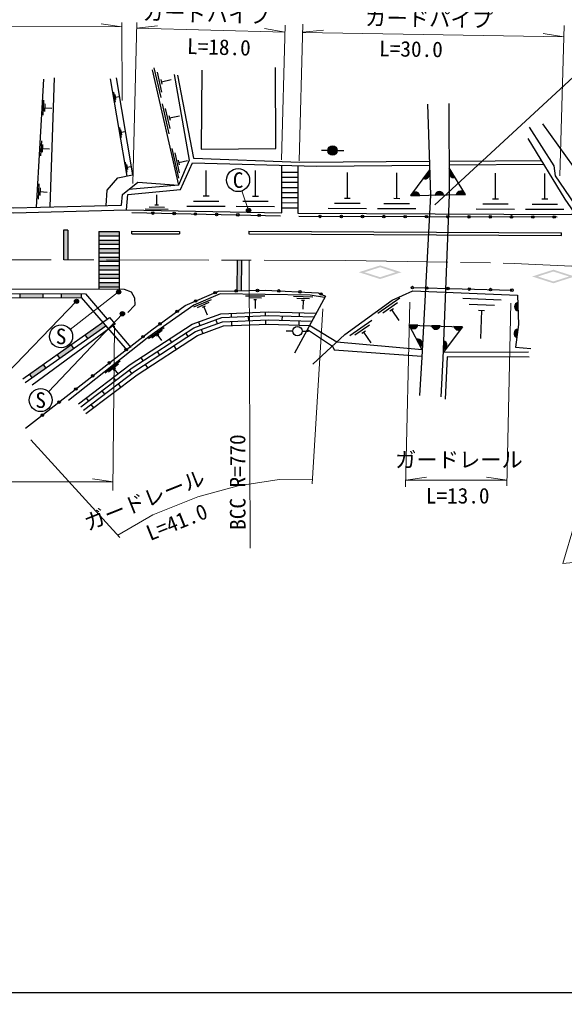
# Model space of a CAD drawing. Units: millimetres, scale not verified. Extents: x 40000 to 680000, y 20000 to 380000.
# Drawn here: x 275422 to 339458, y 205000 to 319368 of the extents above; entities that cross this region are included whole.
import ezdxf
from ezdxf.enums import TextEntityAlignment as Align

# ---------------------------------------------------------------- set-up
doc = ezdxf.new("R2010")
doc.units = ezdxf.units.MM
doc.header["$LTSCALE"] = 1000
doc.linetypes.add('CHAIN', pattern=[18.5, 12, -1.5, 3.5, -1.5])
for name, color, linetype, lineweight in [('M-BGD', 7, 'Continuous', 25), ('M-BGD-EXST', 7, 'Continuous', 25), ('M-BMK', 2, 'CHAIN', 13), ('M-STR-HTXT', 7, 'Continuous', 13), ('M-STR-STRC', 7, 'Continuous', 25), ('M-TTL-BAND', 7, 'Continuous', 25)]:
    doc.layers.add(name, color=color, linetype=linetype, lineweight=lineweight)
doc.styles.add('ＭＳ ゴシック', font='')
doc.styles.get('ＭＳ ゴシック').set_extended_font_data('MS Gothic')

msp = doc.modelspace()

# ---------------------------------------------------------------- hatches: boundary and pattern name
at = {"layer": 'M-BGD'}
for points in [[(312760, 303951, -1), (311660, 303951, -0.41421), (312210, 304501, -0.41421)], [(323460, 301471, -0.82183), (322868, 300677)], [(326584, 300813, -0.82183), (326068, 301658)], [(321459, 298668, -0.82183), (322450, 298690)], [(324262, 298729, -0.82183), (325253, 298750)], [(326738, 298783, -0.82183), (327729, 298804)], [(278165, 287152), (275452, 287160), (275453, 286672), (278166, 286676)], [(282661, 287139), (280339, 287146), (280339, 286680), (282662, 286683)], [(334011, 285121, -0.82183), (333977, 286111)], [(285564, 283343), (285196, 283767), (283130, 282308), (283447, 281858)], [(322227, 283419, -0.82183), (321236, 283450)], [(324832, 283340, -0.82183), (323841, 283370)], [(327460, 283259, -0.82183), (326470, 283290)], [(333860, 281972, -0.82183), (333990, 282954)], [(322087, 281774, -0.82183), (322545, 280896)], [(325252, 281587, -0.82183), (325214, 280597)], [(281811, 280708), (281496, 281154), (279862, 280000), (280174, 279559)], [(278537, 278410), (278228, 278847), (276595, 277693), (276900, 277261)]]:
    msp.add_hatch(color=256, dxfattribs=at).paths.add_polyline_path(points)
at = {"layer": 'M-BGD-EXST'}
for points in [[(302556, 297040, -1), (302117, 296801, -1)], [(287291, 287457, -1), (286852, 287218, -1)], [(282343, 286359, -1), (281904, 286120, -1)], [(287736, 284901, -1), (287297, 284662, -1)]]:
    msp.add_hatch(color=256, dxfattribs=at).paths.add_polyline_path(points)
at = {"layer": 'M-STR-STRC'}
for points in [[(281107, 294590), (280607, 294591), (280602, 291108), (281102, 291107)], [(287141, 294444), (284741, 294446), (284741, 293946), (287141, 293944)], [(287140, 293444), (284740, 293446), (284740, 292946), (287140, 292944)], [(287139, 292444), (284739, 292446), (284739, 291946), (287139, 291944)], [(287138, 290944), (284738, 290946), (284738, 291102), (284738, 291446), (287138, 291444)], [(300964, 287589), (301012, 291077), (301512, 291076), (301462, 287475)], [(287136, 289444), (284736, 289446), (284736, 288946), (287136, 288944)], [(287137, 290444), (284737, 290446), (284737, 289946), (287137, 289944)], [(287135, 288444), (284735, 288446), (284735, 287946), (287135, 287944)]]:
    msp.add_hatch(color=256, dxfattribs=at).paths.add_polyline_path(points)
h = msp.add_hatch(color=256, dxfattribs=at)
h.paths.add_polyline_path([(317791, 290459), (315291, 289659), (317791, 288859), (320291, 289659)])
h.paths.add_polyline_path([(319618, 289659), (317791, 289075), (315965, 289659), (317791, 290244)], flags=16)
h = msp.add_hatch(color=256, dxfattribs=at)
h.paths.add_polyline_path([(338150, 289958), (335650, 289158), (338150, 288358), (340650, 289158)])
h.paths.add_polyline_path([(339977, 289158), (338150, 288574), (336323, 289158), (338150, 289743)], flags=16)

# ---------------------------------------------------------------- linework, layer by layer
at = {"layer": 'M-BGD'}
for p, q in [((291030, 313462), (294089, 299888)), ((291225, 313690), (292016, 310178)), ((278228, 312333), (277384, 297301)), ((279492, 312491), (278991, 297339)), ((286097, 312394), (288023, 300969)), ((286787, 312511), (288709, 301109)), ((291591, 313157), (292119, 310816)), ((292027, 312313), (292150, 311766)), ((292089, 312040), (293260, 312303)), ((286464, 310822), (286663, 309638)), ((286612, 310542), (286712, 309951)), ((286662, 310247), (287155, 310330)), ((278261, 309901), (278160, 308104)), ((278406, 309442), (278355, 308544)), ((278381, 308993), (279229, 308945)), ((292182, 309443), (292973, 305931)), ((292548, 308910), (293076, 306569)), ((292984, 308065), (293108, 307519)), ((293046, 307792), (294217, 308056)), ((287160, 306688), (287360, 305505)), ((287309, 306409), (287408, 305817)), ((287359, 306113), (287852, 306196)), ((277993, 305121), (277892, 303324)), ((278138, 304662), (278087, 303763)), ((278112, 304213), (278961, 304165)), ((293330, 304214), (294121, 300702)), ((293666, 303675), (294194, 301334)), ((311660, 303951), (310910, 303951)), ((312760, 303951), (313510, 303951)), ((287851, 302590), (288050, 301407)), ((287999, 302311), (288099, 301719)), ((288049, 302015), (288542, 302098)), ((294073, 302824), (294196, 302277)), ((294135, 302551), (295159, 302781)), ((308136, 302187), (308135, 296595)), ((325890, 302719), (336727, 302799)), ((325893, 302267), (336991, 302367)), ((327811, 298806), (325894, 301942)), ((297354, 298625), (297367, 301625)), ((303154, 298600), (303167, 301600)), ((306236, 301436), (308136, 301435)), ((306236, 300836), (308136, 300835)), ((313942, 298370), (313955, 301370)), ((319742, 298345), (319755, 301345)), ((323612, 301676), (321369, 298666)), ((323460, 301471), (322868, 300677)), ((326584, 300813), (326068, 301658)), ((331342, 298295), (331355, 301295)), ((337142, 298270), (337155, 301270)), ((277708, 300044), (277607, 298247)), ((294089, 299888), (288261, 299377)), ((306236, 300236), (308136, 300235)), ((277852, 299585), (277802, 298686)), ((277827, 299136), (278676, 299088)), ((291550, 297570), (291555, 298770)), ((297004, 298626), (297704, 298623)), ((302804, 298601), (303504, 298598)), ((306235, 299036), (308135, 299035)), ((306236, 299636), (308136, 299635)), ((321369, 298666), (327811, 298806)), ((321459, 298668), (322450, 298690)), ((324262, 298729), (325253, 298750)), ((326738, 298783), (327729, 298804)), ((291340, 297570), (291760, 297569)), ((295099, 297434), (299599, 297415)), ((295852, 298031), (298852, 298018)), ((300899, 297409), (305399, 297390)), ((301652, 298006), (304652, 297993)), ((306235, 298436), (308135, 298435)), ((306235, 297836), (308135, 297835)), ((312440, 297776), (315440, 297764)), ((313592, 298371), (314292, 298368)), ((318240, 297752), (321240, 297739)), ((319392, 298347), (320092, 298344)), ((329840, 297702), (332840, 297689)), ((330992, 298297), (331692, 298294)), ((335640, 297677), (338640, 297664)), ((336792, 298272), (337492, 298269)), ((288629, 296666), (306083, 296291)), ((290198, 297095), (292898, 297084)), ((290649, 297333), (292449, 297326)), ((306235, 297236), (308135, 297235)), ((338586, 296146), (308236, 296229)), ((311687, 297180), (316187, 297160)), ((317487, 297155), (321987, 297135)), ((329087, 297105), (333587, 297086)), ((334887, 297080), (339387, 297061)), ((288609, 294468), (294208, 294464)), ((288611, 294168), (288609, 294468)), ((288611, 294168), (294210, 294164)), ((294208, 294464), (294210, 294164)), ((302372, 294468), (302370, 294168)), ((302370, 294168), (339100, 293971)), ((302372, 294468), (339102, 294271)), ((339100, 293971), (339102, 294271)), ((275452, 287160), (275453, 286672)), ((278165, 287152), (278166, 286676)), ((280339, 287146), (280339, 286680)), ((282661, 287139), (282662, 286683)), ((321578, 287854), (333268, 287553)), ((297931, 286428), (295866, 285536)), ((297670, 286087), (296293, 285492)), ((304243, 286832), (301993, 286862)), ((303865, 286627), (302366, 286647)), ((303288, 286425), (302938, 286429)), ((303113, 286427), (303099, 285377)), ((309869, 286745), (307620, 286799)), ((311377, 286864), (307743, 280140)), ((309489, 286544), (307989, 286580)), ((308909, 286348), (308559, 286356)), ((308734, 286352), (308709, 285303)), ((320098, 286606), (317515, 284803)), ((319840, 286059), (318117, 284858)), ((332015, 286373), (327519, 286565)), ((334011, 285121), (333977, 286111)), ((297226, 285666), (296904, 285527)), ((297065, 285597), (297481, 284633)), ((300290, 284831), (300308, 284381)), ((304287, 284993), (304305, 284543)), ((308285, 284899), (308271, 284450)), ((319351, 285353), (318949, 285072)), ((319150, 285213), (320008, 283982)), ((331237, 285745), (328240, 285873)), ((330060, 285135), (329361, 285165)), ((329710, 285150), (329569, 281853)), ((275812, 277140), (286012, 284343)), ((286012, 284343), (286650, 283556)), ((296460, 283823), (296614, 283400)), ((298493, 284084), (298664, 283614)), ((300328, 283881), (300349, 283382)), ((302306, 284462), (302327, 283962)), ((304325, 284044), (304345, 283544)), ((306272, 284508), (306258, 284008)), ((308257, 283950), (308242, 283450)), ((316804, 284003), (314221, 282201)), ((276077, 276683), (285564, 283343)), ((286650, 283556), (276919, 276370)), ((286370, 283349), (288497, 280820)), ((292410, 283132), (290571, 281835)), ((292190, 282793), (290964, 281928)), ((294947, 282520), (295220, 282101)), ((296785, 282930), (296956, 282460)), ((307523, 282738), (306773, 282738)), ((308623, 282738), (309373, 282738)), ((316545, 283457), (314823, 282255)), ((316057, 282750), (315655, 282470)), ((315856, 282610), (316714, 281380)), ((322227, 283419), (321236, 283450)), ((324832, 283340), (323841, 283370)), ((327460, 283259), (326470, 283290)), ((333860, 281972), (333990, 282954)), ((283447, 281858), (283130, 282308)), ((291807, 282339), (291521, 282137)), ((291664, 282238), (292096, 281625)), ((293026, 281804), (293272, 281428)), ((322087, 281774), (322545, 280896)), ((325252, 281587), (325214, 280597)), ((281811, 280708), (281493, 281158)), ((291597, 280335), (291870, 279916)), ((293545, 281009), (293818, 280590)), ((335241, 280258), (325200, 280243)), ((280174, 279559), (279856, 280009)), ((287246, 279200), (285479, 277807)), ((289676, 279619), (289922, 279242)), ((278537, 278410), (278219, 278860)), ((287044, 278850), (285866, 277922)), ((286686, 278377), (286411, 278160)), ((286548, 278268), (287013, 277679)), ((288293, 278139), (288595, 277741)), ((290195, 278824), (290468, 278405)), ((276900, 277261), (276582, 277711)), ((286428, 277289), (286700, 276930)), ((285107, 275721), (285409, 275323)), ((287002, 276532), (287304, 276134)), ((283241, 274871), (283513, 274512)), ((283816, 274114), (284118, 273716))]:
    msp.add_line(p, q, dxfattribs=at)
for points in [[(296864, 313392), (296775, 304123), (305559, 304212), (305514, 313704)], [(293599, 312913), (295370, 302842), (294089, 299888)], [(293998, 312831), (295869, 303053), (308370, 302590), (323579, 302702)], [(323359, 309394), (323709, 298717), (322677, 279670), (322412, 275162)], [(325858, 309476), (325909, 298765), (325173, 279529), (324907, 275015)], [(308135, 296595), (340402, 296456), (340767, 299027), (340518, 302085), (336891, 307091)], [(335309, 306728), (338206, 302147), (338362, 300975), (352379, 280407), (352484, 279680)], [(335152, 305378), (339502, 298254), (351957, 280268), (352020, 279697)], [(288012, 296985), (306235, 296623), (306236, 302239)], [(288156, 298808), (294353, 299394), (295765, 302530), (310303, 302126), (323594, 302246)], [(285600, 297493), (285743, 299302), (286995, 300757), (288709, 301109)], [(162057, 297329), (197122, 297474), (202786, 297381), (232794, 297351), (255457, 297536), (274704, 297238), (287401, 297535), (287545, 298788), (289334, 300260), (294089, 299888)], [(162060, 296729), (197118, 296874), (202781, 296781), (232797, 296751), (255455, 296936), (274706, 296638), (288012, 296985), (288156, 298808)], [(162225, 285868), (164889, 287807), (287715, 287685), (288535, 287363), (288925, 286655), (288960, 285770), (288153, 284925)], [(162558, 285522), (165114, 287480), (283182, 287138), (285711, 284131)], [(276143, 271315), (287088, 279886), (290974, 282882), (294892, 285766), (298811, 287421), (304300, 287532), (310514, 287254), (311377, 286864)], [(311276, 286676), (309555, 286971), (298985, 287112), (295907, 285783), (290636, 282064), (281165, 274598)], [(309885, 278838), (313663, 282322), (319199, 286362), (321617, 287478), (333948, 286951), (334065, 283525), (333714, 280862), (335500, 280686)], [(186668, 286535), (282662, 286683), (288115, 280407)], [(282355, 274198), (288420, 278800), (295692, 283543), (299094, 284782), (304626, 285007), (310284, 284841)], [(282627, 273839), (288679, 278432), (295894, 283138), (299183, 284335), (304628, 284556), (310044, 284398)], [(282929, 273441), (288967, 278023), (296119, 282687), (299281, 283839), (304631, 284056), (309778, 283905)], [(283231, 273043), (289255, 277614), (296344, 282237), (299379, 283342), (304634, 283556), (309512, 283413)], [(309242, 282913), (312188, 280963), (312378, 280532), (322683, 279777)], [(322725, 280551), (312689, 281424), (309512, 283413)], [(322725, 280551), (321213, 283450), (327460, 283259), (325200, 280243)], [(335316, 279661), (325657, 279706), (325448, 274722)]]:
    msp.add_lwpolyline(points, dxfattribs=at)
for centre, radius in [((312210, 303951), 550), ((291086, 296613), 150), ((293586, 296560), 150), ((296085, 296506), 150), ((298585, 296452), 150), ((301084, 296399), 150), ((303583, 296345), 150), ((310736, 296222), 150), ((313236, 296215), 150), ((315735, 296208), 150), ((318235, 296201), 150), ((320735, 296195), 150), ((323235, 296188), 150), ((325735, 296181), 150), ((328235, 296174), 150), ((330735, 296167), 150), ((333235, 296161), 150), ((335735, 296154), 150), ((338235, 296147), 150), ((298417, 287255), 150), ((300883, 287463), 150), ((303383, 287514), 150), ((305881, 287462), 150), ((308378, 287350), 150), ((310844, 287105), 150), ((321578, 287854), 150), ((323271, 287810), 150), ((325770, 287746), 150), ((328269, 287681), 150), ((330769, 287617), 150), ((333268, 287553), 150), ((296114, 286282), 150), ((293947, 285070), 150), ((291933, 283589), 150), ((308073, 282738), 550), ((289938, 282083), 150), ((287958, 280557), 150), ((285984, 279022), 150), ((284016, 277481), 150), ((282048, 275939), 150), ((280079, 274398), 150), ((278111, 272857), 150)]:
    msp.add_circle(centre, radius, dxfattribs=at)
for centre, start, end in [((323085, 301132), 244.47167, 42.12986), ((326409, 301286), 132.59826, 290.25645), ((321956, 298581), 12.41177, 170.06996), ((324759, 298642), 12.41177, 170.06996), ((327236, 298695), 12.41177, 170.06996), ((334091, 285619), 103.13001, 260.7882), ((321734, 283532), 189.41842, 347.07661), ((324340, 283453), 189.41842, 347.07661), ((326968, 283372), 189.41842, 347.07661), ((334022, 282450), 93.65486, 251.31305), ((322229, 281290), 308.71246, 106.37065), ((325135, 281096), 278.97829, 76.63648)]:
    msp.add_arc(centre, 505, start, end, dxfattribs=at)
at = {"layer": 'M-BGD-EXST'}
for centre, radius in [((301107, 300488), 1350), ((302337, 296921), 250), ((287072, 287338), 250), ((282124, 286239), 250), ((287517, 284781), 250), ((280311, 282116), 1350), ((277912, 274627), 1350)]:
    msp.add_circle(centre, radius, dxfattribs=at)
at = {"layer": 'M-BMK'}
msp.add_lwpolyline([(66638, 289467), (103896, 290928), (133426, 291352), (166855, 291265), (267153, 291129), (313751, 291057), (333527, 290698), (359052, 289448), (366740, 288881), (379818, 287686), (388476, 286879), (402562, 285220), (419992, 282842), (437248, 279994), (453888, 277041)], dxfattribs=at)
at = {"layer": 'M-STR-HTXT'}
for p, q in [((324223, 297589), (349078, 320528)), ((161847, 318803), (287466, 318505)), ((285037, 318863), (287466, 318505)), ((287464, 318999), (287500, 309835)), ((289199, 319013), (288758, 300072)), ((289184, 318363), (291624, 318628)), ((289184, 318363), (306626, 317891)), ((304207, 318308), (306626, 317891)), ((306648, 318685), (306220, 302865)), ((308707, 318806), (308291, 302743)), ((308682, 317858), (311123, 318120)), ((339396, 318667), (338923, 300992)), ((308681, 317823), (339360, 317316)), ((336936, 317708), (339360, 317316)), ((302337, 296921), (301547, 299212)), ((302415, 291075), (302515, 257229)), ((287072, 287338), (281380, 282942)), ((282124, 286239), (268938, 272628)), ((321301, 286135), (320778, 264431)), ((333135, 286036), (332693, 264554)), ((287517, 284781), (278839, 275608)), ((309804, 264792), (311056, 285369)), ((348208, 285682), (339251, 255441)), ((286408, 264021), (286602, 283320)), ((276747, 269965), (287196, 258496)), ((283988, 265363), (286418, 265009)), ((320797, 265230), (323229, 265561)), ((330277, 265583), (332707, 265231)), ((165076, 265083), (286418, 265009)), ((320797, 265230), (332707, 265231)), ((339251, 255441), (340490, 255541))]:
    msp.add_line(p, q, dxfattribs=at)
msp.add_lwpolyline([(286961, 258754), (291072, 261157), (296382, 263279), (301124, 264563), (305923, 265304), (309833, 265272)], dxfattribs=at)
at = {"layer": 'M-STR-STRC'}
for p, q in [((280607, 294591), (280602, 291108)), ((281107, 294590), (280607, 294591)), ((281107, 294590), (281102, 291107)), ((284741, 294446), (284735, 287688)), ((284741, 294446), (287141, 294444)), ((284741, 293946), (287141, 293944)), ((287141, 294444), (287135, 287686)), ((284740, 293446), (287140, 293444)), ((284740, 292946), (287140, 292944)), ((284739, 292446), (287139, 292444)), ((284739, 291946), (287139, 291944)), ((284738, 291446), (287138, 291444)), ((284738, 290946), (287138, 290944)), ((301012, 291077), (300962, 287465)), ((301512, 291070), (301462, 287475)), ((284736, 289446), (287136, 289444)), ((284737, 290446), (287137, 290444)), ((284737, 289946), (287137, 289944)), ((284735, 288446), (287135, 288444)), ((284736, 288946), (287136, 288944)), ((284735, 287946), (287135, 287944))]:
    msp.add_line(p, q, dxfattribs=at)
at = {"layer": 'M-TTL-BAND'}
msp.add_line((40000, 205000), (579000, 205000), dxfattribs=at)

# ---------------------------------------------------------------- texts
at = {"layer": 'M-BGD-EXST', "style": 'ＭＳ ゴシック'}
for s, p in [('C', (301107, 300488)), ('S', (280311, 282116)), ('S', (277912, 274627))]:
    msp.add_text(s, height=1833, dxfattribs=at).set_placement(p, align=Align.MIDDLE_CENTER)
at = {"layer": 'M-STR-HTXT', "style": 'ＭＳ ゴシック'}
for s, rotation, p in [('ガードパイプ', 358.451, (297394, 318559)), ('ガードパイプ', 359.054, (323534, 317998)), ('L=18.0', 358.451, (298816, 314664)), ('L=30.0', 359.054, (321396, 314436)), ('BCC R=770', 90.168, (302521, 264997)), ('ガードレール', 21.791, (290643, 261524)), ('L=41.0', 21.791, (294451, 258938))]:
    msp.add_text(s, height=1833, rotation=rotation, dxfattribs=at).set_placement(p, align=Align.BOTTOM_CENTER)
for s, p in [('ガードレール', (327050, 266169)), ('L=13.0', (326904, 261927))]:
    msp.add_text(s, height=1833, dxfattribs=at).set_placement(p, align=Align.BOTTOM_CENTER)

doc.saveas('drawing.dxf')
